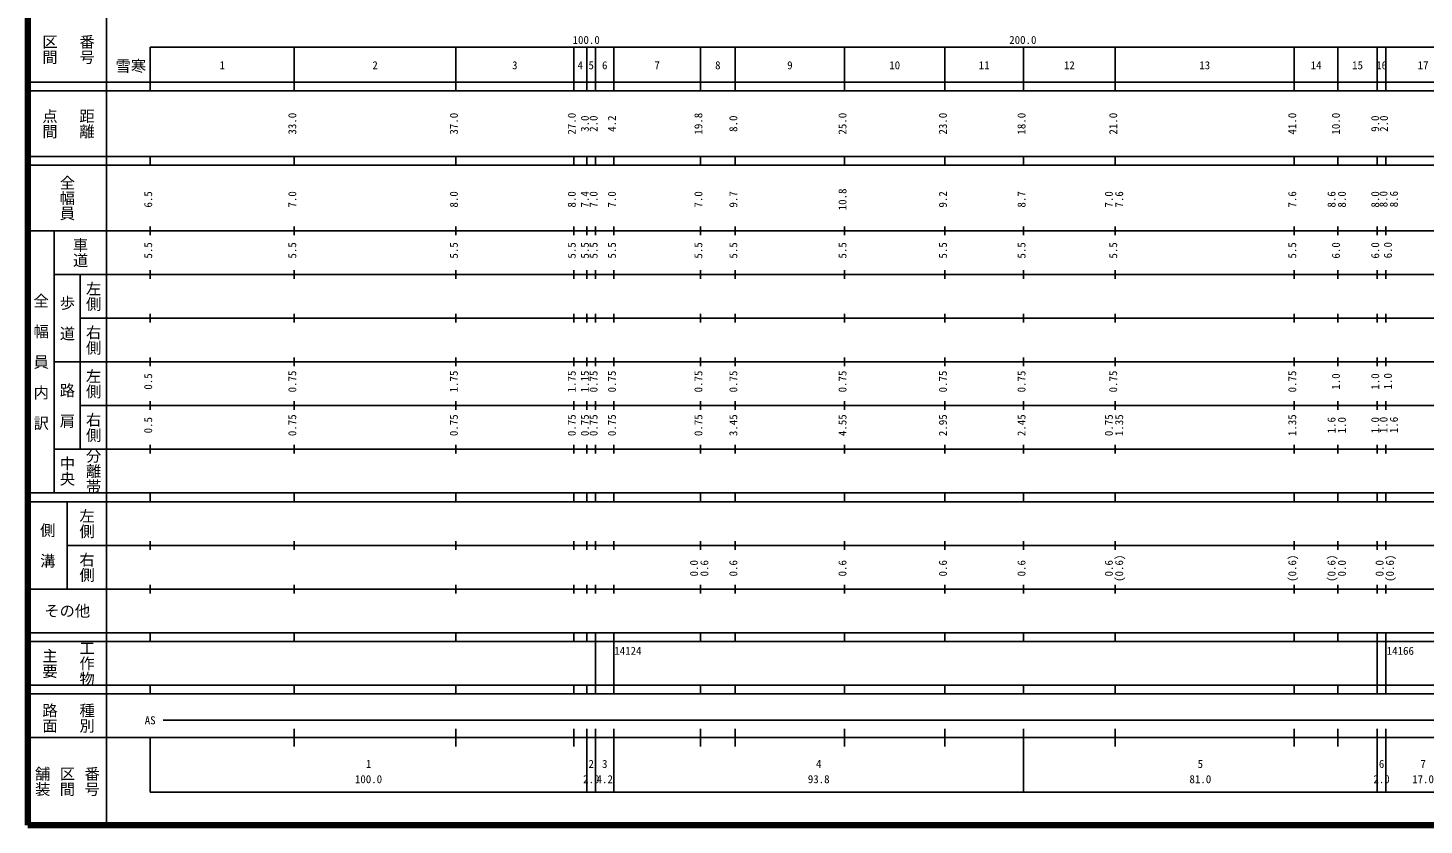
# Model space of a CAD drawing. Units: millimetres on the paper, enlarged 1000 times. Extents: x 40000 to 680000, y 20000 to 380000.
# Drawn here: x 40000 to 359734, y 20000 to 202409 of the extents above; entities that cross this region are included whole.
import ezdxf
from ezdxf.enums import TextEntityAlignment as Align

# ---------------------------------------------------------------- set-up
doc = ezdxf.new("R2010")
doc.units = ezdxf.units.MM
doc.header["$LTSCALE"] = 1000
doc.layers.add('M-TTL', color=2, linetype='Continuous', lineweight=140)
doc.layers.add('M-TTL-BAND', color=7, linetype='Continuous', lineweight=25)
doc.layers.add('M-TTL-TXT', color=7, linetype='Continuous')
doc.styles.add('@ＭＳ ゴシック', font='')
doc.styles.add('ＭＳ ゴシック', font='')
doc.styles.get('@ＭＳ ゴシック').set_extended_font_data('@MS Gothic')
doc.styles.get('ＭＳ ゴシック').set_extended_font_data('MS Gothic')

msp = doc.modelspace()

# ---------------------------------------------------------------- linework, layer by layer
at = {"layer": 'M-TTL'}
for p, q in [((40000, 380000), (40000, 20000)), ((40000, 20000), (680000, 20000))]:
    msp.add_line(p, q, dxfattribs=at)
at = {"layer": 'M-TTL-BAND'}
for p, q in [((58000, 370000), (58000, 20000)), ((68000, 198000), (579000, 198000)), ((68000, 198000), (68000, 188000)), ((101000, 188000), (101000, 198000)), ((138000, 188000), (138000, 198000)), ((165000, 188000), (165000, 198000)), ((168000, 188000), (168000, 198000)), ((170000, 188000), (170000, 198000)), ((174200, 188000), (174200, 198000)), ((194000, 188000), (194000, 198000)), ((202000, 188000), (202000, 198000)), ((227000, 188000), (227000, 198000)), ((250000, 188000), (250000, 198000)), ((268000, 188000), (268000, 198000)), ((289000, 188000), (289000, 198000)), ((330000, 188000), (330000, 198000)), ((340000, 188000), (340000, 198000)), ((349000, 188000), (349000, 198000)), ((351000, 188000), (351000, 198000)), ((40000, 190000), (579000, 190000)), ((40000, 188000), (579000, 188000)), ((40000, 173000), (579000, 173000)), ((68000, 171000), (68000, 173000)), ((101000, 171000), (101000, 173000)), ((138000, 171000), (138000, 173000)), ((165000, 171000), (165000, 173000)), ((168000, 171000), (168000, 173000)), ((170000, 171000), (170000, 173000)), ((174200, 171000), (174200, 173000)), ((194000, 171000), (194000, 173000)), ((202000, 171000), (202000, 173000)), ((227000, 171000), (227000, 173000)), ((250000, 171000), (250000, 173000)), ((268000, 171000), (268000, 173000)), ((289000, 171000), (289000, 173000)), ((330000, 171000), (330000, 173000)), ((340000, 171000), (340000, 173000)), ((349000, 171000), (349000, 173000)), ((351000, 171000), (351000, 173000)), ((40000, 171000), (579000, 171000)), ((68000, 155000), (68000, 157000)), ((101000, 155000), (101000, 157000)), ((138000, 155000), (138000, 157000)), ((165000, 155000), (165000, 157000)), ((168000, 155000), (168000, 157000)), ((170000, 155000), (170000, 157000)), ((174200, 155000), (174200, 157000)), ((194000, 155000), (194000, 157000)), ((202000, 155000), (202000, 157000)), ((227000, 155000), (227000, 157000)), ((250000, 155000), (250000, 157000)), ((268000, 155000), (268000, 157000)), ((289000, 155000), (289000, 157000)), ((330000, 155000), (330000, 157000)), ((340000, 155000), (340000, 157000)), ((349000, 155000), (349000, 157000)), ((351000, 155000), (351000, 157000)), ((40000, 156000), (579000, 156000)), ((46000, 96000), (46000, 156000)), ((46000, 146000), (579000, 146000)), ((52000, 146000), (52000, 106000)), ((68000, 145000), (68000, 147000)), ((101000, 145000), (101000, 147000)), ((138000, 145000), (138000, 147000)), ((165000, 145000), (165000, 147000)), ((168000, 145000), (168000, 147000)), ((170000, 145000), (170000, 147000)), ((174200, 145000), (174200, 147000)), ((194000, 145000), (194000, 147000)), ((202000, 145000), (202000, 147000)), ((227000, 145000), (227000, 147000)), ((250000, 145000), (250000, 147000)), ((268000, 145000), (268000, 147000)), ((289000, 145000), (289000, 147000)), ((330000, 145000), (330000, 147000)), ((340000, 145000), (340000, 147000)), ((349000, 145000), (349000, 147000)), ((351000, 145000), (351000, 147000)), ((52000, 136000), (579000, 136000)), ((68000, 135000), (68000, 137000)), ((101000, 135000), (101000, 137000)), ((138000, 135000), (138000, 137000)), ((165000, 135000), (165000, 137000)), ((168000, 135000), (168000, 137000)), ((170000, 135000), (170000, 137000)), ((174200, 135000), (174200, 137000)), ((194000, 135000), (194000, 137000)), ((202000, 135000), (202000, 137000)), ((227000, 135000), (227000, 137000)), ((250000, 135000), (250000, 137000)), ((268000, 135000), (268000, 137000)), ((289000, 135000), (289000, 137000)), ((330000, 135000), (330000, 137000)), ((340000, 135000), (340000, 137000)), ((349000, 135000), (349000, 137000)), ((351000, 135000), (351000, 137000)), ((46000, 126000), (579000, 126000)), ((68000, 125000), (68000, 127000)), ((101000, 125000), (101000, 127000)), ((138000, 125000), (138000, 127000)), ((165000, 125000), (165000, 127000)), ((168000, 125000), (168000, 127000)), ((170000, 125000), (170000, 127000)), ((174200, 125000), (174200, 127000)), ((194000, 125000), (194000, 127000)), ((202000, 125000), (202000, 127000)), ((227000, 125000), (227000, 127000)), ((250000, 125000), (250000, 127000)), ((268000, 125000), (268000, 127000)), ((289000, 125000), (289000, 127000)), ((330000, 125000), (330000, 127000)), ((340000, 125000), (340000, 127000)), ((349000, 125000), (349000, 127000)), ((351000, 125000), (351000, 127000)), ((52000, 116000), (579000, 116000)), ((68000, 115000), (68000, 117000)), ((101000, 115000), (101000, 117000)), ((138000, 115000), (138000, 117000)), ((165000, 115000), (165000, 117000)), ((168000, 115000), (168000, 117000)), ((170000, 115000), (170000, 117000)), ((174200, 115000), (174200, 117000)), ((194000, 115000), (194000, 117000)), ((202000, 115000), (202000, 117000)), ((227000, 115000), (227000, 117000)), ((250000, 115000), (250000, 117000)), ((268000, 115000), (268000, 117000)), ((289000, 115000), (289000, 117000)), ((330000, 115000), (330000, 117000)), ((340000, 115000), (340000, 117000)), ((349000, 115000), (349000, 117000)), ((351000, 115000), (351000, 117000)), ((46000, 106000), (579000, 106000)), ((68000, 105000), (68000, 107000)), ((101000, 105000), (101000, 107000)), ((138000, 105000), (138000, 107000)), ((165000, 105000), (165000, 107000)), ((168000, 105000), (168000, 107000)), ((170000, 105000), (170000, 107000)), ((174200, 105000), (174200, 107000)), ((194000, 105000), (194000, 107000)), ((202000, 105000), (202000, 107000)), ((227000, 105000), (227000, 107000)), ((250000, 105000), (250000, 107000)), ((268000, 105000), (268000, 107000)), ((289000, 105000), (289000, 107000)), ((330000, 105000), (330000, 107000)), ((340000, 105000), (340000, 107000)), ((349000, 105000), (349000, 107000)), ((351000, 105000), (351000, 107000)), ((40000, 96000), (579000, 96000)), ((68000, 94000), (68000, 96000)), ((101000, 94000), (101000, 96000)), ((138000, 94000), (138000, 96000)), ((165000, 94000), (165000, 96000)), ((168000, 94000), (168000, 96000)), ((170000, 94000), (170000, 96000)), ((174200, 94000), (174200, 96000)), ((194000, 94000), (194000, 96000)), ((202000, 94000), (202000, 96000)), ((227000, 94000), (227000, 96000)), ((250000, 94000), (250000, 96000)), ((268000, 94000), (268000, 96000)), ((289000, 94000), (289000, 96000)), ((330000, 94000), (330000, 96000)), ((340000, 94000), (340000, 96000)), ((349000, 94000), (349000, 96000)), ((351000, 94000), (351000, 96000)), ((40000, 94000), (579000, 94000)), ((49000, 94000), (49000, 74000)), ((49000, 84000), (579000, 84000)), ((68000, 83000), (68000, 85000)), ((101000, 83000), (101000, 85000)), ((138000, 83000), (138000, 85000)), ((165000, 83000), (165000, 85000)), ((168000, 83000), (168000, 85000)), ((170000, 83000), (170000, 85000)), ((174200, 83000), (174200, 85000)), ((194000, 83000), (194000, 85000)), ((202000, 83000), (202000, 85000)), ((227000, 83000), (227000, 85000)), ((250000, 83000), (250000, 85000)), ((268000, 83000), (268000, 85000)), ((289000, 83000), (289000, 85000)), ((330000, 83000), (330000, 85000)), ((340000, 83000), (340000, 85000)), ((349000, 83000), (349000, 85000)), ((351000, 83000), (351000, 85000)), ((40000, 74000), (579000, 74000)), ((68000, 73000), (68000, 75000)), ((101000, 73000), (101000, 75000)), ((138000, 73000), (138000, 75000)), ((165000, 73000), (165000, 75000)), ((168000, 73000), (168000, 75000)), ((170000, 73000), (170000, 75000)), ((174200, 73000), (174200, 75000)), ((194000, 73000), (194000, 75000)), ((202000, 73000), (202000, 75000)), ((227000, 73000), (227000, 75000)), ((250000, 73000), (250000, 75000)), ((268000, 73000), (268000, 75000)), ((289000, 73000), (289000, 75000)), ((330000, 73000), (330000, 75000)), ((340000, 73000), (340000, 75000)), ((349000, 73000), (349000, 75000)), ((351000, 73000), (351000, 75000)), ((40000, 64000), (579000, 64000)), ((68000, 62000), (68000, 64000)), ((101000, 62000), (101000, 64000)), ((138000, 62000), (138000, 64000)), ((165000, 62000), (165000, 64000)), ((168000, 62000), (168000, 64000)), ((170000, 62000), (170000, 64000)), ((174200, 62000), (174200, 64000)), ((194000, 62000), (194000, 64000)), ((202000, 62000), (202000, 64000)), ((227000, 62000), (227000, 64000)), ((250000, 62000), (250000, 64000)), ((268000, 62000), (268000, 64000)), ((289000, 62000), (289000, 64000)), ((330000, 62000), (330000, 64000)), ((340000, 62000), (340000, 64000)), ((349000, 62000), (349000, 64000)), ((351000, 62000), (351000, 64000)), ((40000, 62000), (579000, 62000)), ((170000, 52000), (170000, 62000)), ((174200, 52000), (174200, 62000)), ((349000, 52000), (349000, 62000)), ((351000, 52000), (351000, 62000)), ((40000, 52000), (579000, 52000)), ((68000, 50000), (68000, 52000)), ((101000, 50000), (101000, 52000)), ((138000, 50000), (138000, 52000)), ((165000, 50000), (165000, 52000)), ((168000, 50000), (168000, 52000)), ((170000, 50000), (170000, 52000)), ((174200, 50000), (174200, 52000)), ((194000, 50000), (194000, 52000)), ((202000, 50000), (202000, 52000)), ((227000, 50000), (227000, 52000)), ((250000, 50000), (250000, 52000)), ((268000, 50000), (268000, 52000)), ((289000, 50000), (289000, 52000)), ((330000, 50000), (330000, 52000)), ((340000, 50000), (340000, 52000)), ((349000, 50000), (349000, 52000)), ((351000, 50000), (351000, 52000)), ((40000, 50000), (579000, 50000)), ((71000, 44000), (556000, 44000)), ((101000, 38000), (101000, 42000)), ((138000, 38000), (138000, 42000)), ((165000, 38000), (165000, 42000)), ((168000, 27500), (168000, 42000)), ((170000, 27500), (170000, 42000)), ((174200, 27500), (174200, 42000)), ((194000, 38000), (194000, 42000)), ((202000, 38000), (202000, 42000)), ((227000, 38000), (227000, 42000)), ((250000, 38000), (250000, 42000)), ((268000, 27500), (268000, 42000)), ((289000, 38000), (289000, 42000)), ((330000, 38000), (330000, 42000)), ((340000, 38000), (340000, 42000)), ((349000, 27500), (349000, 42000)), ((351000, 27500), (351000, 42000)), ((40000, 40000), (579000, 40000)), ((68000, 40000), (68000, 27500)), ((68000, 27500), (579000, 27500))]:
    msp.add_line(p, q, dxfattribs=at)

# ---------------------------------------------------------------- texts
at = {"layer": 'M-TTL-BAND', "style": '@ＭＳ ゴシック'}
for s, p in [('区間', (45000, 197500)), ('番号', (53500, 197500)), ('点間', (45000, 180500)), ('距離', (53500, 180500)), ('全幅員', (49000, 163500)), ('車道', (52000, 151000)), ('左側', (55000, 141000)), ('全\u3000幅\u3000員\u3000内\u3000訳', (43000, 126000)), ('歩\u3000道', (49000, 136000)), ('右側', (55000, 131000)), ('左側', (55000, 121000)), ('路\u3000肩', (49000, 116000)), ('右側', (55000, 111000)), ('分離帯', (55000, 101000)), ('中央', (49000, 101000)), ('左側', (53500, 89000)), ('側\u3000溝', (44500, 84000)), ('右側', (53500, 79000)), ('工作物', (53500, 57000)), ('主要', (45000, 57000)), ('路面', (45000, 44500)), ('種別', (53500, 44500)), ('舗装', (43333, 30000)), ('区間', (49000, 30000)), ('番号', (54667, 30000))]:
    msp.add_text(s, height=2566, rotation=270, dxfattribs=at).set_placement(p, align=Align.MIDDLE_CENTER)
at = {"layer": 'M-TTL-BAND', "style": 'ＭＳ ゴシック'}
for s, p in [('100.0', (167844, 198195)), ('200.0', (267844, 198195)), ('1', (84500, 192405)), ('2', (119500, 192405)), ('3', (151500, 192405)), ('4', (166500, 192405)), ('5', (169000, 192405)), ('6', (172100, 192405)), ('7', (184100, 192405)), ('8', (198000, 192405)), ('9', (214500, 192405)), ('10', (238500, 192405)), ('11', (259000, 192405)), ('12', (278500, 192405)), ('13', (309500, 192405)), ('14', (335000, 192405)), ('15', (344500, 192405)), ('16', (350000, 192405)), ('17', (359500, 192405)), ('AS', (68000, 42500)), ('1', (118000, 32523)), ('2', (169000, 32523)), ('3', (172100, 32523)), ('4', (221100, 32523)), ('5', (308500, 32523)), ('6', (350000, 32523)), ('7', (359500, 32523)), ('100.0', (118000, 29033)), ('2.0', (169000, 29033)), ('4.2', (172100, 29033)), ('93.8', (221100, 29033)), ('81.0', (308500, 29033)), ('2.0', (350000, 29033)), ('17.0', (359500, 29033))]:
    msp.add_text(s, height=1833, dxfattribs=at).set_placement(p, align=Align.BOTTOM_CENTER)
for s, p in [('33.0', (102000, 180500)), ('37.0', (139000, 180500)), ('27.0', (166000, 180500)), ('4.2', (175200, 180500)), ('19.8', (195000, 180500)), ('25.0', (228000, 180500)), ('23.0', (251000, 180500)), ('18.0', (269000, 180500)), ('21.0', (290000, 180500)), ('41.0', (331000, 180500)), ('10.0', (341000, 180500)), ('3.0', (169000, 180500)), ('2.0', (171000, 180500)), ('8.0', (203000, 180500)), ('9.0', (350000, 180500)), ('2.0', (352000, 180500)), ('6.5', (69000, 163174)), ('7.0', (102000, 163174)), ('8.0', (139000, 163174)), ('8.0', (166000, 163174)), ('7.4', (169000, 163174)), ('7.0', (171000, 163174)), ('7.0', (175200, 163174)), ('7.0', (195000, 163174)), ('9.7', (203000, 163174)), ('10.8', (228000, 163174)), ('9.2', (251000, 163174)), ('8.7', (269000, 163174)), ('7.0', (289000, 163174)), ('7.6', (291370, 163174)), ('7.6', (331000, 163174)), ('8.6', (340000, 163174)), ('8.0', (342370, 163174)), ('8.0', (350000, 163174)), ('8.0', (351906, 163227)), ('8.6', (354276, 163227)), ('5.5', (69000, 151500)), ('5.5', (102000, 151500)), ('5.5', (139000, 151500)), ('5.5', (166000, 151500)), ('5.5', (169000, 151500)), ('5.5', (171000, 151500)), ('5.5', (175200, 151500)), ('5.5', (195000, 151500)), ('5.5', (203000, 151500)), ('5.5', (228000, 151500)), ('5.5', (251000, 151500)), ('5.5', (269000, 151500)), ('5.5', (290000, 151500)), ('5.5', (331000, 151500)), ('6.0', (341000, 151500)), ('6.0', (350000, 151500)), ('6.0', (352906, 151553)), ('0.5', (69000, 121500)), ('0.75', (102000, 121500)), ('1.75', (139000, 121500)), ('1.75', (166000, 121500)), ('1.15', (169000, 121500)), ('0.75', (171000, 121500)), ('0.75', (175200, 121500)), ('0.75', (195000, 121500)), ('0.75', (203000, 121500)), ('0.75', (228000, 121500)), ('0.75', (251000, 121500)), ('0.75', (269000, 121500)), ('0.75', (290000, 121500)), ('0.75', (331000, 121500)), ('1.0', (341000, 121500)), ('1.0', (350000, 121500)), ('1.0', (352906, 121553)), ('0.5', (69000, 111500)), ('0.75', (102000, 111500)), ('0.75', (139000, 111500)), ('0.75', (166000, 111500)), ('0.75', (169000, 111500)), ('0.75', (171000, 111500)), ('0.75', (175200, 111500)), ('0.75', (195000, 111500)), ('3.45', (203000, 111500)), ('4.55', (228000, 111500)), ('2.95', (251000, 111500)), ('2.45', (269000, 111500)), ('0.75', (289000, 111500)), ('1.35', (291370, 111500)), ('1.35', (331000, 111500)), ('1.6', (340000, 111500)), ('1.0', (342370, 111500)), ('1.0', (350000, 111500)), ('1.0', (351906, 111553)), ('1.6', (354276, 111553)), ('0.0', (194000, 78764)), ('0.6', (196370, 78764)), ('0.6', (203000, 78764)), ('0.6', (228000, 78764)), ('0.6', (251000, 78764)), ('0.6', (269000, 78764)), ('0.6', (289000, 78764)), ('(0.6)', (291370, 78764)), ('(0.6)', (331000, 78764)), ('(0.6)', (340000, 78764)), ('0.0', (342370, 78764)), ('0.0', (351000, 78764)), ('(0.6)', (353370, 78764))]:
    msp.add_text(s, height=1833, rotation=90, dxfattribs=at).set_placement(p, align=Align.BOTTOM_CENTER)
msp.add_text('その他', height=2566, dxfattribs=at).set_placement((49000, 69000), align=Align.MIDDLE_CENTER)
for s, p in [('14124', (174280, 58405)), ('14166', (351177, 58405))]:
    msp.add_text(s, height=1833, dxfattribs=at).set_placement(p, align=Align.BOTTOM_LEFT)
at = {"layer": 'M-TTL-TXT', "style": 'ＭＳ ゴシック'}
msp.add_text('雪寒', height=2566, dxfattribs=at).set_placement((63575, 193693), align=Align.MIDDLE_CENTER)

doc.saveas('drawing.dxf')
